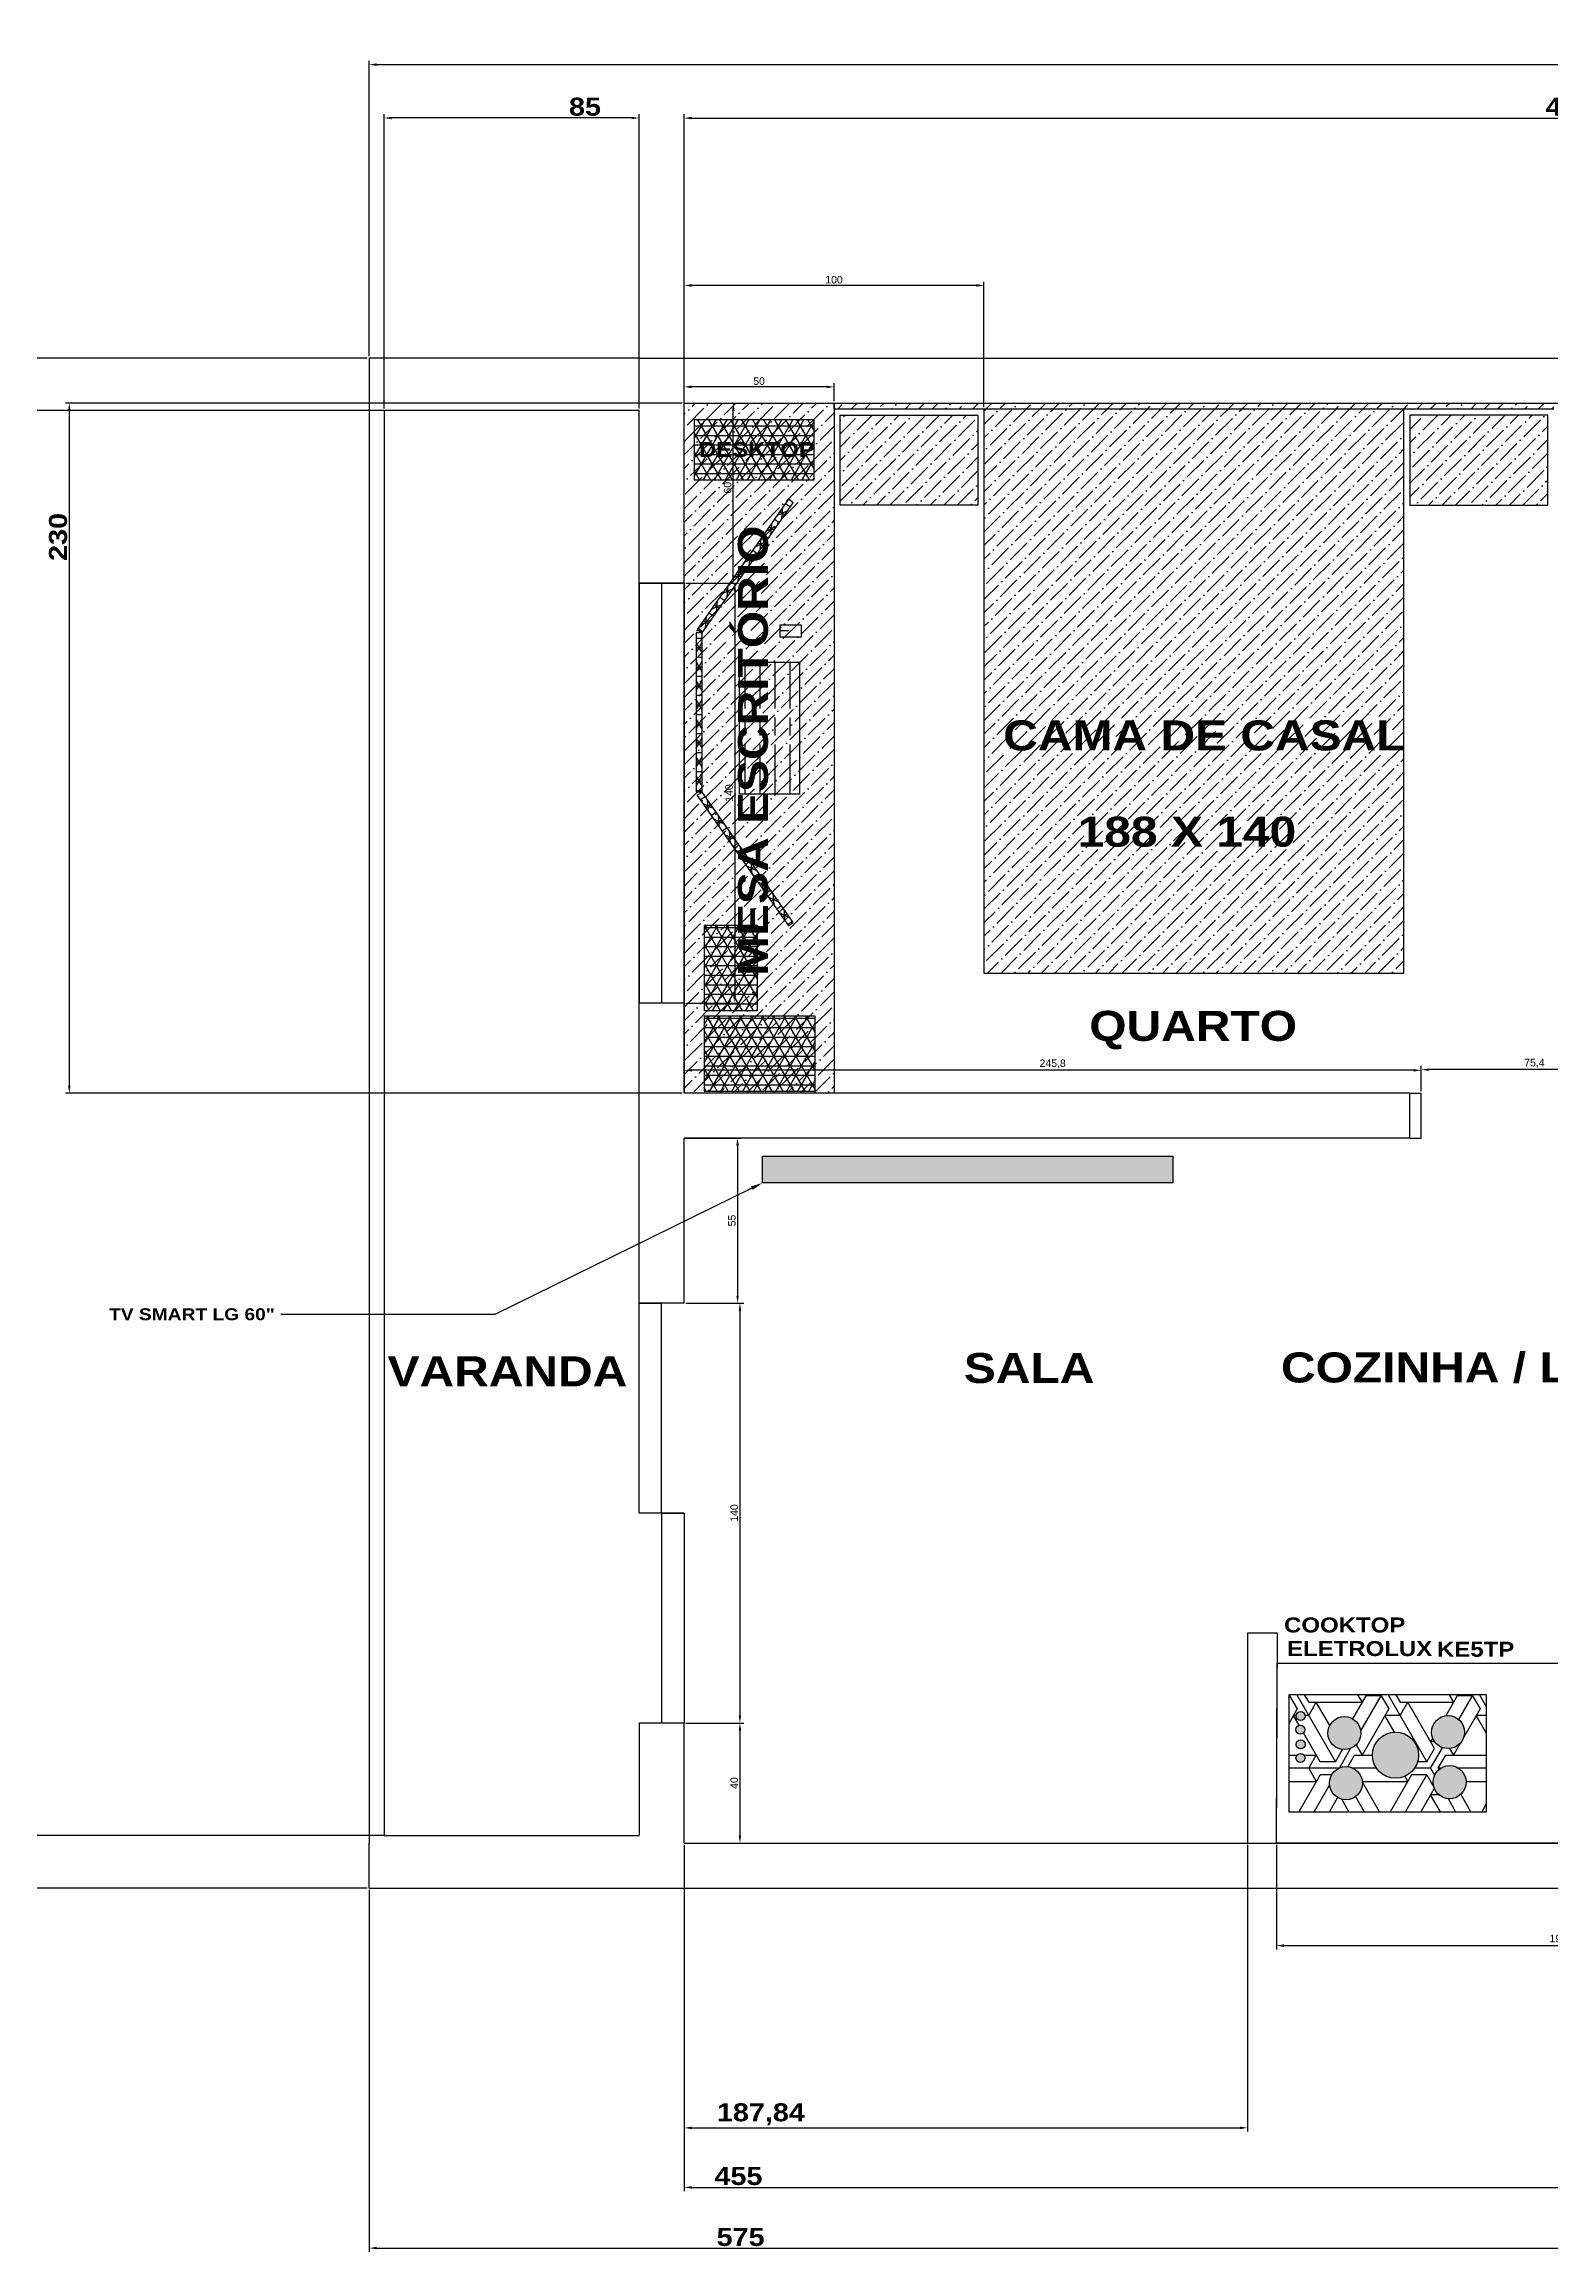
# Model space of a CAD drawing. Header units: millimetres. Extents: x -445 to 861, y -21 to 715.
# Drawn here: x -8 to 494, y -21 to 715 of the extents above; entities that cross this region are included whole.
import ezdxf
from ezdxf import colors
from ezdxf.entities.mleader import LeaderData, LeaderLine
from ezdxf.math import Vec2, Vec3

# ---------------------------------------------------------------- set-up
doc = ezdxf.new("R2010")
doc.units = ezdxf.units.MM
for name, color, linetype in [('1 Geral Alvenaria', 8, 'Continuous'), ('1 Geral Alvenaria Medidas', 1, 'Continuous'), ('1 Geral Janelas', 51, 'Continuous'), ('1 Geral Nome', 8, 'Continuous'), ('1 Geral Portas', 12, 'Continuous'), ('2 Cozinha Eletronica', 2, 'Continuous'), ('2 Cozinha PIA', 3, 'Continuous'), ('4 Sala Eletronico', 2, 'Continuous'), ('5 Quarto Cabeceira', 45, 'Continuous'), ('5 Quarto Cama', 74, 'Continuous'), ('5 Quarto Eletronico', 2, 'Continuous'), ('5 Quarto Mesa', 134, 'Continuous')]:
    doc.layers.add(name, color=color, linetype=linetype)
doc.styles.get("Standard").update_dxf_attribs({"font": 'arial.ttf'})
doc.dimstyles.new('ISO-25', dxfattribs={"dimtxt": 2.5, "dimasz": 2.5, "dimexe": 1.25, "dimexo": 0.625, "dimtad": 1, "dimtxsty": 'Standard', "dimcen": 2.5, "dimadec": 0, "dimazin": 0, "dimtfac": 1, "dimtmove": 0, "dimatfit": 3, "dimfxl": 1, "dimarcsym": 0})

# ---------------------------------------------------------------- blocks, each defined once
blk = doc.blocks.new('*D2')
at = {"layer": '1 Geral Alvenaria Medidas', "color": 0, "lineweight": -2, "transparency": 16777216}
for p, q in [((205, 595.62), (205, 691.24)), ((207.5, 689.99), (602.5, 689.99)), ((605, 595.62), (605, 691.24))]:
    blk.add_line(p, q, dxfattribs=at)
at = {"layer": '1 Geral Alvenaria Medidas', "color": 0, "transparency": 16777216}
for points in [[(207.5, 690.4), (207.5, 689.57), (205, 689.99)], [(602.5, 690.4), (602.5, 689.57), (605, 689.99)]]:
    blk.add_solid(points, dxfattribs=at)
at = {"layer": '1 Geral Alvenaria Medidas', "color": 0, "transparency": 16777216, "insert": (500.22, 693.71), "char_height": 2.5, "attachment_point": 5}
blk.add_mtext('{\\fArial Black|b1|i0|c0|p34;\\H2.4x;400}', dxfattribs=at)
blk = doc.blocks.new('*D3')
at = {"layer": '1 Geral Alvenaria Medidas', "color": 0, "lineweight": -2, "transparency": 16777216}
for p, q in [((104.38, 592.5), (-21.59, 592.5)), ((-20.34, 120), (-20.34, 590)), ((104.38, 117.5), (-21.59, 117.5))]:
    blk.add_line(p, q, dxfattribs=at)
at = {"layer": '1 Geral Alvenaria Medidas', "color": 0, "transparency": 16777216}
for points in [[(-20.75, 590), (-19.92, 590), (-20.34, 592.5)], [(-20.75, 120), (-19.92, 120), (-20.34, 117.5)]]:
    blk.add_solid(points, dxfattribs=at)
at = {"layer": '1 Geral Alvenaria Medidas', "color": 0, "transparency": 16777216, "insert": (-24.06, 550.11), "char_height": 2.5, "attachment_point": 5, "rotation": 90}
blk.add_mtext('{\\fArial Black|b1|i0|c0|p34;\\H2.4x;475}', dxfattribs=at)
blk = doc.blocks.new('*D4')
at = {"layer": '1 Geral Alvenaria Medidas', "color": 0, "lineweight": -2, "transparency": 16777216}
for p, q in [((105, 593.12), (105, 691.26)), ((187.5, 690.01), (107.5, 690.01)), ((190, 593.12), (190, 691.26))]:
    blk.add_line(p, q, dxfattribs=at)
at = {"layer": '1 Geral Alvenaria Medidas', "color": 0, "transparency": 16777216}
for points in [[(107.5, 690.42), (107.5, 689.59), (105, 690.01)], [(187.5, 690.42), (187.5, 689.59), (190, 690.01)]]:
    blk.add_solid(points, dxfattribs=at)
at = {"layer": '1 Geral Alvenaria Medidas', "color": 0, "transparency": 16777216, "insert": (171.97, 693.73), "char_height": 2.5, "attachment_point": 5}
blk.add_mtext('{\\fArial Black|b1|i0|c0|p34;\\H2.4x;85}', dxfattribs=at)
blk = doc.blocks.new('*D7')
at = {"layer": '1 Geral Alvenaria Medidas', "color": 0, "lineweight": -2, "transparency": 16777216}
for p, q in [((205, 114.38), (205, -1.03)), ((660, 114.38), (660, -1.03)), ((207.5, 0.22), (657.5, 0.22))]:
    blk.add_line(p, q, dxfattribs=at)
at = {"layer": '1 Geral Alvenaria Medidas', "color": 0, "transparency": 16777216}
for points in [[(207.5, 0.64), (207.5, -0.2), (205, 0.22)], [(657.5, 0.64), (657.5, -0.2), (660, 0.22)]]:
    blk.add_solid(points, dxfattribs=at)
at = {"layer": '1 Geral Alvenaria Medidas', "color": 0, "transparency": 16777216, "insert": (223.13, 3.95), "char_height": 2.5, "attachment_point": 5}
blk.add_mtext('{\\fArial Black|b1|i0|c0|p34;\\H2.4x;455}', dxfattribs=at)
blk = doc.blocks.new('*D26')
at = {"layer": '1 Geral Alvenaria Medidas', "color": 0, "lineweight": -2, "transparency": 16777216}
for p, q in [((205, 114.38), (205, 18.8)), ((392.84, 114.38), (392.84, 18.8)), ((207.5, 20.05), (390.34, 20.05))]:
    blk.add_line(p, q, dxfattribs=at)
at = {"layer": '1 Geral Alvenaria Medidas', "color": 0, "transparency": 16777216}
for points in [[(207.5, 20.47), (207.5, 19.64), (205, 20.05)], [(390.34, 20.47), (390.34, 19.64), (392.84, 20.05)]]:
    blk.add_solid(points, dxfattribs=at)
at = {"layer": '1 Geral Alvenaria Medidas', "color": 0, "transparency": 16777216, "insert": (230.62, 24.57), "char_height": 2.5, "attachment_point": 5}
blk.add_mtext('{\\fArial Black|b0|i0|c0|p34;\\H2.4x;187,84}', dxfattribs=at)
blk = doc.blocks.new('*D39')
at = {"layer": '1 Geral Alvenaria Medidas', "color": 0, "lineweight": -2, "transparency": 16777216}
for p, q in [((204.38, 595), (-1.21, 595)), ((0.04, 592.5), (0.04, 367.5)), ((204.38, 365), (-1.21, 365))]:
    blk.add_line(p, q, dxfattribs=at)
at = {"layer": '1 Geral Alvenaria Medidas', "color": 0, "transparency": 16777216}
for points in [[(-0.38, 592.5), (0.45, 592.5), (0.04, 595)], [(-0.38, 367.5), (0.45, 367.5), (0.04, 365)]]:
    blk.add_solid(points, dxfattribs=at)
at = {"layer": '1 Geral Alvenaria Medidas', "color": 0, "transparency": 16777216, "insert": (-3.69, 550.36), "char_height": 2.5, "attachment_point": 5, "rotation": 90}
blk.add_mtext('{\\fArial Black|b1|i0|c0|p34;\\H2.4x;230}', dxfattribs=at)
blk = doc.blocks.new('*D69')
at = {"layer": '2 Cozinha PIA', "color": 0, "lineweight": -2, "transparency": 16777216}
for p, q in [((402.5, 114.38), (402.5, 79.55)), ((595.29, 114.38), (595.29, 79.55)), ((405, 80.8), (592.79, 80.8))]:
    blk.add_line(p, q, dxfattribs=at)
at = {"layer": '2 Cozinha PIA', "color": 0, "transparency": 16777216}
for points in [[(405, 81.22), (405, 80.39), (402.5, 80.8)], [(592.79, 81.22), (592.79, 80.39), (595.29, 80.8)]]:
    blk.add_solid(points, dxfattribs=at)
at = {"layer": '2 Cozinha PIA', "color": 0, "transparency": 16777216, "insert": (498.89, 82.93), "char_height": 2.5, "attachment_point": 5}
blk.add_mtext('192,79', dxfattribs=at)
blk = doc.blocks.new('*D71')
at = {"layer": '1 Geral Alvenaria Medidas', "color": 0, "lineweight": -2, "transparency": 16777216}
for p, q in [((99.38, 610), (-21.77, 610)), ((-20.52, 607.5), (-20.52, 595)), ((104.38, 592.5), (-21.77, 592.5))]:
    blk.add_line(p, q, dxfattribs=at)
at = {"layer": '1 Geral Alvenaria Medidas', "color": 0, "transparency": 16777216}
for points in [[(-20.94, 607.5), (-20.11, 607.5), (-20.52, 610)], [(-20.94, 595), (-20.11, 595), (-20.52, 592.5)]]:
    blk.add_solid(points, dxfattribs=at)
at = {"layer": '1 Geral Alvenaria Medidas', "color": 0, "transparency": 16777216, "insert": (-22.65, 601.25), "char_height": 2.5, "attachment_point": 5, "rotation": 90}
blk.add_mtext('17,5', dxfattribs=at)
blk = doc.blocks.new('*D72')
at = {"layer": '1 Geral Alvenaria Medidas', "color": 0, "lineweight": -2, "transparency": 16777216}
for p, q in [((99.38, 610), (-50.95, 610)), ((-49.7, 607.5), (-49.7, 102.5)), ((99.38, 100), (-50.95, 100))]:
    blk.add_line(p, q, dxfattribs=at)
at = {"layer": '1 Geral Alvenaria Medidas', "color": 0, "transparency": 16777216}
for points in [[(-50.11, 607.5), (-49.28, 607.5), (-49.7, 610)], [(-50.11, 102.5), (-49.28, 102.5), (-49.7, 100)]]:
    blk.add_solid(points, dxfattribs=at)
at = {"layer": '1 Geral Alvenaria Medidas', "color": 0, "transparency": 16777216, "insert": (-53.42, 550.75), "char_height": 2.5, "attachment_point": 5, "rotation": 90}
blk.add_mtext('{\\fArial Black|b1|i0|c0|p34;\\H2.4x;510}', dxfattribs=at)
blk = doc.blocks.new('*D73')
at = {"layer": '1 Geral Alvenaria Medidas', "color": 0, "lineweight": -2, "transparency": 16777216}
for p, q in [((100, 610.62), (100, 709.05)), ((102.5, 707.8), (752.5, 707.8)), ((755, 610.62), (755, 709.05))]:
    blk.add_line(p, q, dxfattribs=at)
at = {"layer": '1 Geral Alvenaria Medidas', "color": 0, "transparency": 16777216}
for points in [[(102.5, 708.22), (102.5, 707.38), (100, 707.8)], [(752.5, 708.22), (752.5, 707.38), (755, 707.8)]]:
    blk.add_solid(points, dxfattribs=at)
at = {"layer": '1 Geral Alvenaria Medidas', "color": 0, "transparency": 16777216, "insert": (669.82, 711.49), "char_height": 2.5, "attachment_point": 5}
blk.add_mtext('{\\fArial|b1|i0|c0|p34;\\H2.4x;655}', dxfattribs=at)
blk = doc.blocks.new('*D74')
at = {"layer": '1 Geral Alvenaria Medidas', "color": 0, "lineweight": -2, "transparency": 16777216}
for p, q in [((100, 99.38), (100, -21.27)), ((675, 99.38), (675, -21.27)), ((102.5, -20.02), (672.5, -20.02))]:
    blk.add_line(p, q, dxfattribs=at)
at = {"layer": '1 Geral Alvenaria Medidas', "color": 0, "transparency": 16777216}
for points in [[(102.5, -19.61), (102.5, -20.44), (100, -20.02)], [(672.5, -19.61), (672.5, -20.44), (675, -20.02)]]:
    blk.add_solid(points, dxfattribs=at)
at = {"layer": '1 Geral Alvenaria Medidas', "color": 0, "transparency": 16777216, "insert": (223.85, -16.35), "char_height": 2.5, "attachment_point": 5}
blk.add_mtext('{\\fArial Black|b0|i0|c0|p34;\\H2.4x;575}', dxfattribs=at)
blk = doc.blocks.new('*D86')
at = {"layer": '1 Geral Alvenaria Medidas', "color": 0, "lineweight": -2, "transparency": 16777216}
for p, q in [((450.8, 365.62), (450.8, 374.04)), ((523.7, 372.79), (453.3, 372.79)), ((526.2, 365.62), (526.2, 374.04))]:
    blk.add_line(p, q, dxfattribs=at)
at = {"layer": '1 Geral Alvenaria Medidas', "color": 0, "transparency": 16777216}
for points in [[(453.3, 373.21), (453.3, 372.38), (450.8, 372.79)], [(523.7, 373.21), (523.7, 372.38), (526.2, 372.79)]]:
    blk.add_solid(points, dxfattribs=at)
at = {"layer": '1 Geral Alvenaria Medidas', "color": 0, "transparency": 16777216, "insert": (488.5, 374.92), "char_height": 2.5, "attachment_point": 5}
blk.add_mtext('75,4', dxfattribs=at)
blk = doc.blocks.new('*D88')
at = {"layer": '1 Geral Alvenaria Medidas', "color": 0, "lineweight": -2, "transparency": 16777216}
for p, q in [((205, 365.62), (205, 373.82)), ((448.3, 372.57), (207.5, 372.57)), ((450.8, 365.62), (450.8, 373.82))]:
    blk.add_line(p, q, dxfattribs=at)
at = {"layer": '1 Geral Alvenaria Medidas', "color": 0, "transparency": 16777216}
for points in [[(207.5, 372.99), (207.5, 372.16), (205, 372.57)], [(448.3, 372.99), (448.3, 372.16), (450.8, 372.57)]]:
    blk.add_solid(points, dxfattribs=at)
at = {"layer": '1 Geral Alvenaria Medidas', "color": 0, "transparency": 16777216, "insert": (327.9, 374.7), "char_height": 2.5, "attachment_point": 5}
blk.add_mtext('245,8', dxfattribs=at)
blk = doc.blocks.new('*D91')
at = {"layer": '1 Geral Alvenaria Medidas', "color": 0, "lineweight": -2, "transparency": 16777216}
for p, q in [((205.63, 295), (224.89, 295)), ((223.64, 292.5), (223.64, 157.5)), ((205.63, 155), (224.89, 155))]:
    blk.add_line(p, q, dxfattribs=at)
at = {"layer": '1 Geral Alvenaria Medidas', "color": 0, "transparency": 16777216}
for points in [[(223.23, 292.5), (224.06, 292.5), (223.64, 295)], [(223.23, 157.5), (224.06, 157.5), (223.64, 155)]]:
    blk.add_solid(points, dxfattribs=at)
at = {"layer": '1 Geral Alvenaria Medidas', "color": 0, "transparency": 16777216, "insert": (221.74, 225), "char_height": 2.5, "attachment_point": 5, "rotation": 90}
blk.add_mtext('140', dxfattribs=at)
blk = doc.blocks.new('*D92')
at = {"layer": '1 Geral Alvenaria Medidas', "color": 0, "lineweight": -2, "transparency": 16777216}
for p, q in [((205.63, 155), (224.89, 155)), ((223.64, 152.5), (223.64, 117.5)), ((205.63, 115), (224.89, 115))]:
    blk.add_line(p, q, dxfattribs=at)
at = {"layer": '1 Geral Alvenaria Medidas', "color": 0, "transparency": 16777216}
for points in [[(223.22, 152.5), (224.06, 152.5), (223.64, 155)], [(223.22, 117.5), (224.06, 117.5), (223.64, 115)]]:
    blk.add_solid(points, dxfattribs=at)
at = {"layer": '1 Geral Alvenaria Medidas', "color": 0, "transparency": 16777216, "insert": (221.74, 135), "char_height": 2.5, "attachment_point": 5, "rotation": 90}
blk.add_mtext('40', dxfattribs=at)
blk = doc.blocks.new('*D93')
at = {"layer": '1 Geral Alvenaria Medidas', "color": 0, "lineweight": -2, "transparency": 16777216}
for p, q in [((205.63, 350), (224.08, 350)), ((222.83, 347.5), (222.83, 297.5)), ((205.63, 295), (224.08, 295))]:
    blk.add_line(p, q, dxfattribs=at)
at = {"layer": '1 Geral Alvenaria Medidas', "color": 0, "transparency": 16777216}
for points in [[(222.42, 347.5), (223.25, 347.5), (222.83, 350)], [(222.42, 297.5), (223.25, 297.5), (222.83, 295)]]:
    blk.add_solid(points, dxfattribs=at)
at = {"layer": '1 Geral Alvenaria Medidas', "color": 0, "transparency": 16777216, "insert": (220.94, 322.5), "char_height": 2.5, "attachment_point": 5, "rotation": 90}
blk.add_mtext('55', dxfattribs=at)
blk = doc.blocks.new('*D94')
at = {"layer": '1 Geral Alvenaria Medidas', "color": 0, "lineweight": -2, "transparency": 16777216}
for p, q in [((205.63, 535), (223.16, 535)), ((221.91, 532.5), (221.91, 397.5)), ((205.63, 395), (223.16, 395))]:
    blk.add_line(p, q, dxfattribs=at)
at = {"layer": '1 Geral Alvenaria Medidas', "color": 0, "transparency": 16777216}
for points in [[(221.5, 532.5), (222.33, 532.5), (221.91, 535)], [(221.5, 397.5), (222.33, 397.5), (221.91, 395)]]:
    blk.add_solid(points, dxfattribs=at)
at = {"layer": '1 Geral Alvenaria Medidas', "color": 0, "transparency": 16777216, "insert": (220.01, 465), "char_height": 2.5, "attachment_point": 5, "rotation": 90}
blk.add_mtext('140', dxfattribs=at)
blk = doc.blocks.new('*D95')
at = {"layer": '1 Geral Alvenaria Medidas', "color": 0, "lineweight": -2, "transparency": 16777216}
for p, q in [((205.63, 595), (222.68, 595)), ((221.43, 537.5), (221.43, 592.5)), ((205.63, 535), (222.68, 535))]:
    blk.add_line(p, q, dxfattribs=at)
at = {"layer": '1 Geral Alvenaria Medidas', "color": 0, "transparency": 16777216}
for points in [[(221.02, 592.5), (221.85, 592.5), (221.43, 595)], [(221.02, 537.5), (221.85, 537.5), (221.43, 535)]]:
    blk.add_solid(points, dxfattribs=at)
at = {"layer": '1 Geral Alvenaria Medidas', "color": 0, "transparency": 16777216, "insert": (219.53, 566.76), "char_height": 2.5, "attachment_point": 5, "rotation": 90}
blk.add_mtext('60', dxfattribs=at)
blk = doc.blocks.new('*D98')
at = {"layer": '1 Geral Alvenaria Medidas', "color": 0, "lineweight": -2, "transparency": 16777216}
for p, q in [((205, 595.62), (205, 601.62)), ((252.5, 600.37), (207.5, 600.37)), ((255, 595.62), (255, 601.62))]:
    blk.add_line(p, q, dxfattribs=at)
at = {"layer": '1 Geral Alvenaria Medidas', "color": 0, "transparency": 16777216}
for points in [[(207.5, 600.79), (207.5, 599.96), (205, 600.37)], [(252.5, 600.79), (252.5, 599.96), (255, 600.37)]]:
    blk.add_solid(points, dxfattribs=at)
at = {"layer": '1 Geral Alvenaria Medidas', "color": 0, "transparency": 16777216, "insert": (230, 602.27), "char_height": 2.5, "attachment_point": 5}
blk.add_mtext('50', dxfattribs=at)
blk = doc.blocks.new('*D99')
at = {"layer": '1 Geral Alvenaria Medidas', "color": 0, "lineweight": -2, "transparency": 16777216}
for p, q in [((205, 593.62), (205, 635.44)), ((302.5, 634.19), (207.5, 634.19)), ((305, 593.62), (305, 635.44))]:
    blk.add_line(p, q, dxfattribs=at)
at = {"layer": '1 Geral Alvenaria Medidas', "color": 0, "transparency": 16777216}
for points in [[(207.5, 634.61), (207.5, 633.78), (205, 634.19)], [(302.5, 634.61), (302.5, 633.78), (305, 634.19)]]:
    blk.add_solid(points, dxfattribs=at)
at = {"layer": '1 Geral Alvenaria Medidas', "color": 0, "transparency": 16777216, "insert": (255, 636.09), "char_height": 2.5, "attachment_point": 5}
blk.add_mtext('100', dxfattribs=at)

msp = doc.modelspace()

# ---------------------------------------------------------------- hatches: boundary and pattern name
at = {"layer": '2 Cozinha Eletronica'}
h = msp.add_hatch(dxfattribs=at)
h.set_pattern_fill('ESCHER', color=256)
h.set_pattern_definition([(60, (57.638, -18.494), (-30.48, -7e-09), [27.94, -2.54]), (180, (57.638, -18.494), (15.24, -26.3965), [27.94, -2.54]), (300, (57.638, -18.494), (30.48, -7e-09), [27.94, -2.54]), (60, (60.178, -18.494), (-30.48, -7e-09), [5.08, -25.4]), (300, (60.178, -18.494), (30.48, -7e-09), [5.08, -25.4]), (60, (56.368, -16.294), (-30.48, -7e-09), [5.08, -25.4]), (180, (56.368, -16.294), (15.24, -26.3965), [5.08, -25.4]), (300, (56.368, -20.694), (30.48, -7e-09), [5.08, -25.4]), (180, (56.368, -20.694), (15.24, -26.3965), [5.08, -25.4]), (60, (47.478, -18.494), (-30.48, -7e-09), [5.08, -25.4]), (300, (47.478, -18.494), (30.48, -7e-09), [5.08, -25.4]), (60, (62.718, -27.293), (-30.48, -7e-09), [5.08, -25.4]), (180, (62.718, -27.293), (15.24, -26.3965), [5.08, -25.4]), (300, (62.718, -9.695), (30.48, -7e-09), [5.08, -25.4]), (180, (62.718, -9.695), (15.24, -26.3965), [5.08, -25.4]), (0, (62.718, -14.095), (-15.24, 26.3965), [17.78, -12.7]), (0, (62.718, -22.894), (-15.24, 26.3965), [17.78, -12.7]), (120, (58.908, -11.895), (-30.48, 7e-09), [17.78, -12.7]), (120, (51.288, -16.294), (-30.48, 7e-09), [17.78, -12.7]), (240, (51.288, -20.694), (15.24, -26.3965), [17.78, -12.7]), (240, (58.908, -25.093), (15.24, -26.3965), [17.78, -12.7])])
h.paths.add_polyline_path([(406.592, 164.439), (406.592, 125.439), (472.592, 125.439), (472.592, 164.439)])
h.paths.add_polyline_path([(465.239, 151.971, -1), (454.221, 151.971, -1)], flags=16)
h.paths.add_polyline_path([(449.88, 144.294, -1), (434.521, 144.294, -1)], flags=16)
h.paths.add_polyline_path([(465.74, 135.284, -1), (454.722, 135.284, -1)], flags=16)
h.paths.add_polyline_path([(430.681, 151.641, -1), (419.663, 151.641, -1)], flags=16)
h.paths.add_polyline_path([(431.182, 134.954, -1), (420.164, 134.954, -1)], flags=16)
h.paths.add_polyline_path([(409.057, 157.31, -1), (412.061, 157.31, -1)], flags=16)
h.paths.add_polyline_path([(408.972, 152.789, -1), (411.977, 152.789, -1)], flags=16)
h.paths.add_polyline_path([(412.113, 147.871, -1), (409.108, 147.871, -1)], flags=16)
h.paths.add_polyline_path([(412.028, 143.35, -1), (409.024, 143.35, -1)], flags=16)
h = msp.add_hatch(color=256, dxfattribs=at)
h.dxf.hatch_style = 1
h.paths.add_polyline_path([(430.681, 151.641, 1), (419.663, 151.641, 1)])
h.paths.add_polyline_path([(431.182, 134.954, 1), (420.164, 134.954, 1)])
h.paths.add_polyline_path([(449.88, 144.294, 1), (434.521, 144.294, 1)])
h.paths.add_polyline_path([(465.74, 135.284, 1), (454.722, 135.284, 1)])
h.paths.add_polyline_path([(465.239, 151.971, 1), (454.221, 151.971, 1)])
h.paths.add_polyline_path([(412.061, 157.31, 1), (409.057, 157.31, 1)])
h.paths.add_polyline_path([(411.977, 152.789, 1), (408.972, 152.789, 1)])
h.paths.add_polyline_path([(409.108, 147.871, 1), (412.113, 147.871, 1)])
h.paths.add_polyline_path([(412.028, 143.35, 1), (409.024, 143.35, 1)])
at = {"layer": '4 Sala Eletronico'}
h = msp.add_hatch(color=256, dxfattribs=at)
h.dxf.hatch_style = 1
h.paths.add_polyline_path([(231.157, 343.934), (231.157, 335.034), (367.957, 335.034), (367.957, 343.934)])
at = {"layer": '5 Quarto Cabeceira'}
h = msp.add_hatch(dxfattribs=at)
h.set_pattern_fill('ANSI36', color=256)
h.paths.add_polyline_path([(493, 591), (447, 591), (447, 561), (493, 561)])
h.paths.add_polyline_path([(303, 591), (257, 591), (257, 561), (303, 561)])
h.paths.add_polyline_path([(495, 595), (445, 595), (305, 595), (255, 595), (255, 593), (305, 593), (445, 593), (495, 593)])
at = {"layer": '5 Quarto Cama'}
h = msp.add_hatch(dxfattribs=at)
h.set_pattern_fill('ANSI36', color=256)
h.paths.add_polyline_path([(445, 593), (305, 593), (305, 405), (445, 405)])
h.paths.add_polyline_path([(332.568, 440.12), (413.66, 440.12), (413.66, 464.82), (332.568, 464.82)], flags=24)
h.paths.add_polyline_path([(308.264, 472.202), (441.327, 472.202), (441.327, 496.901), (308.264, 496.901)], flags=24)
at = {"layer": '5 Quarto Eletronico'}
h = msp.add_hatch(dxfattribs=at)
h.set_pattern_fill('NET3', color=256)
h.paths.add_polyline_path([(248.395, 589.424), (208.395, 589.424), (208.395, 569.424), (248.395, 569.424)])
h.paths.add_polyline_path([(208.171, 573.498), (247.918, 573.498), (247.918, 585.848), (208.171, 585.848)], flags=9)
h = msp.add_hatch(dxfattribs=at)
h.set_pattern_fill('NET3', color=256, angle=-35)
h.set_pattern_definition([(325, (-261.5614, 314.9787), (1.821105, 2.600808), []), (25, (-261.5614, 314.9787), (-1.341813, 2.877527), []), (85, (-261.5614, 314.9787), (-3.162918, 0.27672), [])])
h.paths.add_polyline_path([(241.431, 561.772), (239.792, 562.919), (209.393, 519.504), (211.031, 518.357)])
h = msp.add_hatch(dxfattribs=at)
h.set_pattern_fill('NET3', color=256)
h.set_pattern_definition([(0, (-59.445, 27.6774), (0, 3.175), []), (60, (-59.445, 27.6774), (-2.74963, 1.5875), []), (120, (-59.445, 27.6774), (-2.74963, -1.5875), [])])
h.paths.add_polyline_path([(211.027, 518.343), (209.027, 518.343), (209.027, 465.343), (211.027, 465.343)])
h = msp.add_hatch(dxfattribs=at)
h.set_pattern_fill('ACAD_ISO08W100', color=256, angle=90)
h.set_pattern_definition([(90, (-49.5975, 25.195), (-5, 3e-16), [24, -3, 6, -3])])
h.paths.add_polyline_path([(223.48, 464.624), (243.48, 464.624), (243.48, 508.624), (223.48, 508.624)])
h = msp.add_hatch(dxfattribs=at)
h.set_pattern_fill('NET3', color=256, angle=35)
h.set_pattern_definition([(35, (270.9107, -91.772), (-1.821105, 2.600808), []), (95, (270.9107, -91.772), (-3.162918, -0.27672), []), (155, (270.9107, -91.772), (-1.341813, -2.877527), [])])
h.paths.add_polyline_path([(211.034, 465.294), (209.396, 464.147), (239.795, 420.732), (241.434, 421.879)])
h = msp.add_hatch(dxfattribs=at)
h.set_pattern_fill('NET3', color=256)
h.set_pattern_definition([(0, (-55.4548, -5.2927), (0, 3.175), []), (60, (-55.4548, -5.2927), (-2.74963, 1.5875), []), (120, (-55.4548, -5.2927), (-2.74963, -1.5875), [])])
h.paths.add_polyline_path([(229.327, 420.903), (211.827, 420.903), (211.827, 392.403), (229.327, 392.403)])
h = msp.add_hatch(dxfattribs=at)
h.set_pattern_fill('NET3', color=256)
h.set_pattern_definition([(0, (14.986, -314.8602), (0, 3.175), []), (60, (14.986, -314.8602), (-2.74963, 1.5875), []), (120, (14.986, -314.8602), (-2.74963, -1.5875), [])])
h.paths.add_polyline_path([(248.68, 365.62), (248.68, 390.62), (211.68, 390.62), (211.68, 365.62)])
at = {"layer": '5 Quarto Mesa'}
h = msp.add_hatch(dxfattribs=at)
h.set_pattern_fill('ANSI36', color=256)
h.paths.add_polyline_path([(255, 595), (205, 595), (205, 365), (255, 365)])
h.paths.add_polyline_path([(242.432, 400.543), (242.432, 551.443), (217.732, 551.443), (217.732, 400.543)], flags=24)

# ---------------------------------------------------------------- linework, layer by layer
at = {"layer": '1 Geral Alvenaria'}
for p, q in [((105, 610), (100, 610)), ((100, 610), (100, 115)), ((190, 610), (105, 610)), ((190, 610), (205, 610)), ((205, 610), (605, 610)), ((105, 592.5), (100, 592.5)), ((105, 592.5), (105, 117.5)), ((190, 592.5), (105, 592.5)), ((190, 535), (190, 592.5)), ((205, 595), (605, 595)), ((205, 592.5), (205, 595)), ((205, 535), (205, 592.5)), ((205, 535), (190, 535)), ((190, 535), (190, 395)), ((205, 535), (205, 395)), ((205, 395), (190, 395)), ((190, 365), (190, 395)), ((205, 395), (205, 365)), ((190, 350), (190, 365)), ((447, 365), (205, 365)), ((447, 350), (447, 365)), ((447, 365), (450.8, 365)), ((450.8, 350), (450.8, 365)), ((190, 295), (190, 350)), ((447, 350), (205, 350)), ((205, 295), (205, 350)), ((447, 350), (450.8, 350)), ((205, 295), (190, 295)), ((402.838, 184.999), (392.838, 184.999)), ((392.838, 184.999), (392.838, 115)), ((402.5, 115), (402.838, 184.999)), ((205, 155), (190, 155)), ((190, 155), (190, 117.5)), ((205, 117.5), (205, 155)), ((105, 117.5), (100, 117.5)), ((100, 100), (100, 115)), ((105, 117.5), (190, 117.5)), ((205, 115), (205, 117.5)), ((205, 115), (660, 115)), ((100, 100), (105, 100)), ((105, 100), (190, 100)), ((190, 100), (205, 100)), ((205, 100), (660, 100))]:
    msp.add_line(p, q, dxfattribs=at)
at = {"layer": '1 Geral Janelas'}
for p, q in [((190, 395), (190, 535)), ((190, 535), (197.5, 535)), ((197.5, 535), (197.5, 395)), ((197.5, 535), (205, 535)), ((205, 535), (205, 395)), ((205, 395), (190, 395))]:
    msp.add_line(p, q, dxfattribs=at)
at = {"layer": '1 Geral Portas'}
for p, q in [((190, 295), (197.5, 295)), ((190, 225), (190, 295)), ((197.5, 225), (197.5, 295)), ((205, 225), (190, 225)), ((197.5, 225), (205, 225)), ((197.5, 225), (197.5, 155)), ((205, 225), (205, 155)), ((205, 155), (197.5, 155))]:
    msp.add_line(p, q, dxfattribs=at)
at = {"layer": '2 Cozinha Eletronica'}
for p, q in [((472.592, 164.439), (406.592, 164.439)), ((406.592, 164.439), (406.592, 125.439)), ((472.592, 125.439), (472.592, 164.439)), ((406.592, 125.439), (472.592, 125.439))]:
    msp.add_line(p, q, dxfattribs=at)
for centre, radius in [((410.559, 157.31), 1.502), ((425.172, 151.641), 5.509), ((459.73, 151.971), 5.509), ((410.475, 152.789), 1.502), ((410.61, 147.871), 1.502), ((442.201, 144.294), 7.679), ((410.526, 143.35), 1.502), ((425.673, 134.954), 5.509), ((460.231, 135.284), 5.509)]:
    msp.add_circle(centre, radius, dxfattribs=at)
at = {"layer": '2 Cozinha PIA'}
for p, q in [((402.5, 115), (402.79, 174.999)), ((402.79, 174.999), (595.29, 174.999)), ((595.29, 115), (402.5, 115))]:
    msp.add_line(p, q, dxfattribs=at)
at = {"layer": '4 Sala Eletronico'}
for p, q in [((231.157, 343.934), (367.957, 343.934)), ((231.157, 335.034), (231.157, 343.934)), ((367.957, 343.934), (367.957, 335.034)), ((367.957, 335.034), (231.157, 335.034))]:
    msp.add_line(p, q, dxfattribs=at)
at = {"layer": '5 Quarto Cabeceira'}
for p, q in [((255, 593), (255, 595)), ((255, 595), (305, 595)), ((305, 593), (255, 593)), ((445, 593), (257, 593)), ((257, 561), (257, 591)), ((257, 591), (303, 591)), ((303, 591), (303, 561)), ((305, 595), (445, 595)), ((445, 595), (495, 595)), ((495, 593), (445, 593)), ((447, 591), (447, 561)), ((493, 591), (447, 591)), ((493, 561), (493, 591)), ((303, 561), (257, 561)), ((447, 561), (493, 561))]:
    msp.add_line(p, q, dxfattribs=at)
at = {"layer": '5 Quarto Cama'}
for p, q in [((305, 593), (305, 405)), ((445, 593), (305, 593)), ((445, 405), (445, 593)), ((305, 405), (445, 405))]:
    msp.add_line(p, q, dxfattribs=at)
at = {"layer": '5 Quarto Eletronico'}
for p, q in [((248.395, 589.424), (208.395, 589.424)), ((208.395, 589.424), (208.395, 569.424)), ((248.395, 569.424), (248.395, 589.424)), ((208.395, 569.424), (248.395, 569.424)), ((239.792, 562.919), (209.393, 519.504)), ((211.031, 518.357), (241.431, 561.772)), ((241.431, 561.772), (239.792, 562.919)), ((209.027, 518.343), (209.027, 465.343)), ((211.027, 518.343), (209.027, 518.343)), ((209.393, 519.504), (211.031, 518.357)), ((211.027, 465.343), (211.027, 518.343)), ((244.129, 521.002), (236.957, 521.002)), ((236.957, 521.002), (236.957, 517.069)), ((239.94, 519.099), (236.957, 519.099)), ((236.957, 517.069), (244.129, 517.069)), ((244.129, 517.069), (244.129, 521.002)), ((223.48, 464.624), (223.48, 508.624)), ((223.48, 508.624), (243.48, 508.624)), ((243.48, 508.624), (243.48, 464.624)), ((209.027, 465.343), (211.027, 465.343)), ((211.034, 465.294), (209.396, 464.147)), ((209.396, 464.147), (239.795, 420.732)), ((241.434, 421.879), (211.034, 465.294)), ((243.48, 464.624), (223.48, 464.624)), ((211.827, 392.403), (211.827, 420.903)), ((211.827, 420.903), (229.327, 420.903)), ((229.327, 420.903), (229.327, 392.403)), ((239.795, 420.732), (241.434, 421.879)), ((248.68, 390.62), (211.68, 390.62)), ((211.68, 390.62), (211.68, 365.62)), ((229.327, 392.403), (211.827, 392.403)), ((248.68, 365.62), (248.68, 390.62)), ((211.68, 365.62), (248.68, 365.62))]:
    msp.add_line(p, q, dxfattribs=at)
at = {"layer": '5 Quarto Mesa'}
for p, q in [((205, 595), (255, 595)), ((205, 365), (205, 595)), ((255, 595), (255, 365)), ((255, 365), (205, 365))]:
    msp.add_line(p, q, dxfattribs=at)

# ---------------------------------------------------------------- texts
at = {"layer": '1 Geral Nome', "char_height": 10, "attachment_point": 1}
for s, width, insert in [('{\\fArial Black|b1|i0|c0|p34;QUARTO}', 83.68881, (340.108, 392.384)), ('{\\fArial Black|b1|i0|c0|p34;VARANDA}', 186.42905, (106.139, 277.231)), ('{\\fArial Black|b1|i0|c0|p34;SALA}', 83.68881, (298.29, 278.339)), ('{\\fArial Black|b1|i0|c0|p34;COZINHA / LAVANDERIA}', 186.42905, (404.024, 278.522))]:
    msp.add_mtext_dynamic_manual_height_columns(s, width=width, gutter_width=12.5, heights=[0], dxfattribs=dict(at, insert=insert))
at = {"layer": '2 Cozinha Eletronica', "char_height": 5, "attachment_point": 1}
for s, width, insert in [('{\\fArial Black|b1|i0|c0|p34;COOKTOP}', 62.54482, (405.051, 190.181)), ('{\\fArial Black|b1|i0|c0|p34;ELETROLUX}', 62.54482, (406.039, 182.325)), ('{\\fArial Black|b1|i0|c0|p34;KE5TP}', 35.21289, (456.033, 182.076))]:
    msp.add_mtext_dynamic_manual_height_columns(s, width=width, gutter_width=12.5, heights=[0], dxfattribs=dict(at, insert=insert))
at = {"layer": '5 Quarto Cama', "char_height": 10, "attachment_point": 1}
for s, width, heights, insert in [('{\\fArial Black|b0|i0|c0|p34;CAMA DE CASAL}', 129.53893, [17.047], (311.426, 489.197)), ('{\\fArial Black|b1|i0|c0|p34;188 X 140}', 99.68859, [0], (336.207, 457.116))]:
    msp.add_mtext_dynamic_manual_height_columns(s, width=width, gutter_width=12.5, heights=heights, dxfattribs=dict(at, insert=insert))
at = {"layer": '5 Quarto Eletronico', "insert": (209.953, 581.996), "char_height": 5, "attachment_point": 1}
msp.add_mtext_dynamic_manual_height_columns('{\\fArial Black|b0|i0|c0|p34;DESKTOP}', width=114.30383, gutter_width=12.5, heights=[0], dxfattribs=at)
at = {"layer": '5 Quarto Mesa', "insert": (222.961, 404.032), "char_height": 10, "attachment_point": 1, "rotation": 90}
msp.add_mtext_dynamic_manual_height_columns('{\\fArial Black|b1|i0|c0|p34;MESA ESCRITÓRIO}', width=156.47967, gutter_width=12.5, heights=[19.406], dxfattribs=at)

# ---------------------------------------------------------------- dimensions: what is measured, and where the dimension line sits
at = {"layer": '1 Geral Alvenaria Medidas'}
for base, p1, p2, text, picture, middle in [((755, 707.802), (100, 610), (755, 610), '{\\fArial|b1|i0|c0|p34;\\H2.4x;<>}', '*D73', (669.82, 707.802)), ((105, 690.005), (190, 592.5), (105, 592.5), '{\\fArial Black|b1|i0|c0|p34;\\H2.4x;<>}', '*D4', (171.969, 690.005)), ((605, 689.987), (205, 595), (605, 595), '{\\fArial Black|b1|i0|c0|p34;\\H2.4x;<>}', '*D2', (500.218, 689.987)), ((660, 0.221), (205, 115), (660, 115), '{\\fArial Black|b1|i0|c0|p34;\\H2.4x;<>}', '*D7', (223.134, 0.221)), ((392.838, 20.053), (205, 115), (392.838, 115), '{\\fArial Black|b0|i0|c0|p34;\\H2.4x;<>}', '*D26', (230.618, 20.053)), ((675, -20.022), (100, 100), (675, 100), '{\\fArial Black|b0|i0|c0|p34;\\H2.4x;<>}', '*D74', (223.853, -20.022))]:
    dim = msp.add_linear_dim(base=base, p1=p1, p2=p2, text=text, dimstyle='ISO-25', dxfattribs=at)
    dim.commit()
    dim.dimension.update_dxf_attribs({"geometry": picture, "text_midpoint": middle, "dimtype": 160})
for base, p1, p2, picture, middle in [((205, 634.192), (305, 593), (205, 593), '*D99', (255, 636.093)), ((205, 600.372), (255, 595), (205, 595), '*D98', (230, 602.273)), ((205, 372.574), (450.8, 365), (205, 365), '*D88', (327.9, 374.702)), ((450.8, 372.794), (526.2, 365), (450.8, 365), '*D86', (488.5, 374.916))]:
    dim = msp.add_linear_dim(base=base, p1=p1, p2=p2, dimstyle='ISO-25', dxfattribs=at)
    dim.commit()
    dim.dimension.update_dxf_attribs({"geometry": picture, "text_midpoint": middle})
for base, p1, p2, picture, middle in [((-49.696, 100), (100, 610), (100, 100), '*D72', (-49.696, 550.748)), ((-20.336, 592.5), (105, 117.5), (105, 592.5), '*D3', (-20.336, 550.108)), ((0.036, 365), (205, 595), (205, 365), '*D39', (0.036, 550.365))]:
    dim = msp.add_linear_dim(base=base, p1=p1, p2=p2, angle=90, text='{\\fArial Black|b1|i0|c0|p34;\\H2.4x;<>}', dimstyle='ISO-25', dxfattribs=at)
    dim.commit()
    dim.dimension.update_dxf_attribs({"geometry": picture, "text_midpoint": middle, "dimtype": 160})
for base, p1, p2, picture, middle in [((-20.523, 592.5), (100, 610), (105, 592.5), '*D71', (-22.65, 601.25)), ((221.912, 395), (205, 535), (205, 395), '*D94', (220.01, 465)), ((222.833, 295), (205, 350), (205, 295), '*D93', (220.937, 322.5)), ((223.645, 155), (205, 295), (205, 155), '*D91', (221.743, 225)), ((223.64, 115), (205, 155), (205, 115), '*D92', (221.739, 135))]:
    dim = msp.add_linear_dim(base=base, p1=p1, p2=p2, angle=90, dimstyle='ISO-25', dxfattribs=at)
    dim.commit()
    dim.dimension.update_dxf_attribs({"geometry": picture, "text_midpoint": middle})
dim = msp.add_linear_dim(base=(221.432, 595), p1=(205, 535), p2=(205, 595), angle=90, dimstyle='ISO-25', dxfattribs=at)
dim.commit()
dim.dimension.update_dxf_attribs({"geometry": '*D95', "text_midpoint": (221.432, 566.759), "dimtype": 160})
at = {"layer": '2 Cozinha PIA'}
dim = msp.add_linear_dim(base=(595.29, 80.803), p1=(402.5, 115), p2=(595.29, 115), dimstyle='ISO-25', dxfattribs=at)
dim.commit()
dim.dimension.update_dxf_attribs({"geometry": '*D69', "text_midpoint": (498.895, 82.93)})

# ---------------------------------------------------------------- leaders
at = {"layer": '4 Sala Eletronico'}
ml = msp.add_multileader_mtext('Standard', dxfattribs=at)
ml.set_content('{\\fArial Black|b1|i0|c0|p34;TV SMART LG 60"  }', color=256)
ml.set_leader_properties()
ml.build(insert=Vec2(0, 0))
ctx = ml.context
ctx.base_point, ctx.plane_origin = Vec3(12.194, 291.223), Vec3(231.157, 335.034)
ctx.text_align_type = 2
notes = []
notes.append((ctx, [(0, (1, 1, 0), (141.936, 291.223), (-1, 0), 71.363, [(0, [(231.157, 335.034)], 0, [])])]))
ctx.mtext.insert, ctx.mtext.alignment, ctx.mtext.flow_direction = Vec3(68.573, 293.257), 3, 5
for ctx, leaders in notes:
    for number, flags, end, landing, length, lines in leaders:
        leader = LeaderData()
        leader.index, (leader.has_last_leader_line, leader.has_dogleg_vector, leader.attachment_direction) = number, flags
        leader.last_leader_point, leader.dogleg_vector, leader.dogleg_length = Vec3(end), Vec3(landing), length
        for number, points, colour, breaks in lines:
            line = LeaderLine()
            line.index, line.vertices, line.color, line.breaks = number, Vec3.list(points), colors.encode_raw_color(colour), breaks
            leader.lines.append(line)
        ctx.leaders.append(leader)

doc.saveas('drawing.dxf')
